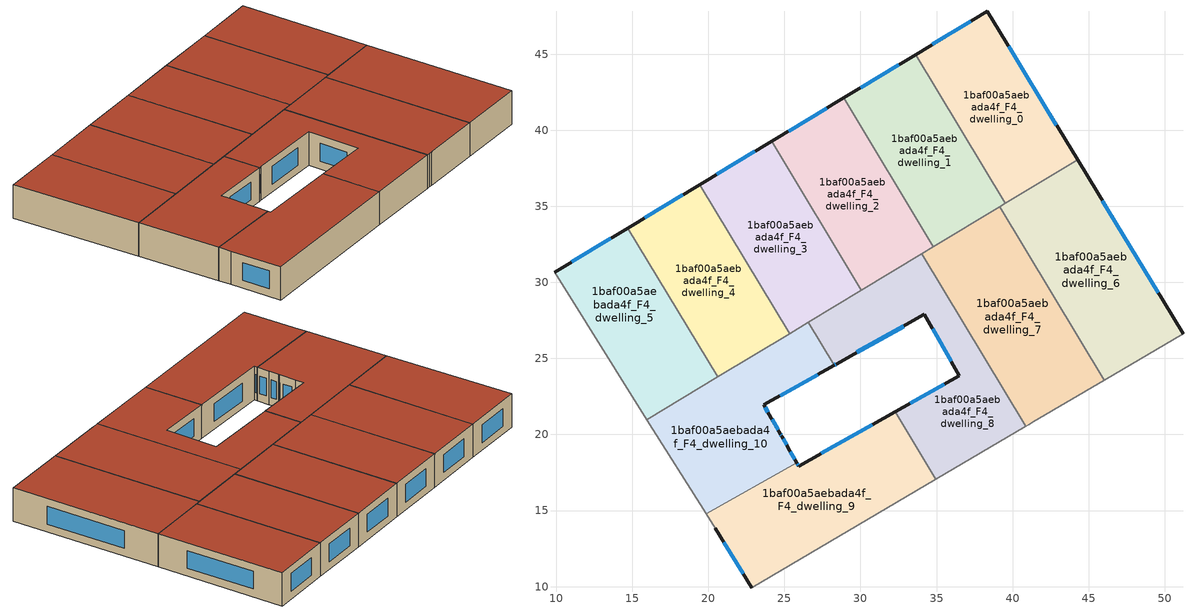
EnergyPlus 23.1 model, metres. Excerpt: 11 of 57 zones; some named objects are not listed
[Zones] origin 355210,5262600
1baf00a5aebada4f_F4_dwelling_0
 floor to 1baf00a5aebada4f_F3_dwelling_0 (EU_floor_Construction): 38.34,47.82 44.27,38.04 39.53,35.19 33.63,44.97 z12
 wall outside (EU_wall_Construction): 44.27,38.04 38.34,47.82 33.63,44.97 z12:15
 wall to 1baf00a5aebada4f_F4_dwelling_1 (EU_wall_Construction): 33.63,44.97 39.53,35.19 z12:15
 wall to 1baf00a5aebada4f_F4_dwelling_6 (EU_wall_Construction): 39.53,35.19 44.27,38.04 z12:15
 window (EU_Window_Construction): 37.23,47.15 34.73,45.64 / 42.88,40.34 39.73,45.52 z12.7:14.3
 roof outside (EU_roof_Construction): 44.27,38.04 38.34,47.82 33.63,44.97 39.53,35.19 z15
1baf00a5aebada4f_F4_dwelling_1
 floor to 1baf00a5aebada4f_F3_dwelling_1 (EU_floor_Construction): 33.63,44.97 39.53,35.19 34.8,32.33 28.9,42.12 z12
 wall outside (EU_wall_Construction): 33.63,44.97 28.9,42.12 z12:15
 wall to 1baf00a5aebada4f_F4_dwelling_2 (EU_wall_Construction): 28.9,42.12 34.8,32.33 z12:15
 wall to 1baf00a5aebada4f_F4_dwelling_7 (EU_wall_Construction): 34.8,32.33 39.16,34.97 z12:15
 wall to 1baf00a5aebada4f_F4_dwelling_6 (EU_wall_Construction): 39.16,34.97 39.53,35.19 z12:15
 window (EU_Window_Construction): 32.52,44.3 30.01,42.79 z12.7:14.3
 roof outside (EU_roof_Construction): 39.53,35.19 33.63,44.97 28.9,42.12 34.8,32.33 z15
1baf00a5aebada4f_F4_dwelling_10
 floor to 1baf00a5aebada4f_F3_dwelling_10 (EU_floor_Construction): 26.57,27.37 28.27,24.55 23.65,21.95 24.01,21.31 24.02,21.3 24.76,19.99 24.8,19.92 24.82,19.88 25.24,19.13 25.26,19.1 25.81,18.14 19.85,14.8 15.97,20.98 z12
 wall outside (EU_wall_Construction): 25.81,18.14 25.26,19.1 25.24,19.13 24.82,19.88 24.8,19.92 24.76,19.99 24.02,21.3 24.01,21.31 23.65,21.95 28.27,24.55 z12:15
 wall to 1baf00a5aebada4f_F4_dwelling_8 (EU_wall_Construction): 28.27,24.55 26.57,27.37 z12:15
 wall to 1baf00a5aebada4f_F4_dwelling_9 (EU_wall_Construction): 19.85,14.8 25.81,18.14 z12:15
 wall adiabatic (EU_wall_Construction): 15.97,20.98 19.85,14.8 z12:15
 wall to 1baf00a5aebada4f_F4_dwelling_4 (EU_wall_Construction): 25.34,26.63 20.61,23.78 z12:15
 wall to 1baf00a5aebada4f_F4_dwelling_5 (EU_wall_Construction): 20.61,23.78 15.97,20.98 z12:15
 wall to 1baf00a5aebada4f_F4_dwelling_3 (EU_wall_Construction): 26.57,27.37 25.34,26.63 z12:15
 window (EU_Window_Construction): 24.73,22.56 27.18,23.94 / 23.92,21.46 23.73,21.8 / 24.58,20.3 24.19,20.99 / 24.79,19.94 24.77,19.98 / 25.14,19.31 24.92,19.71 / 25.68,18.37 25.39,18.87 z12.7:14.3
 roof outside (EU_roof_Construction): 25.81,18.14 25.26,19.1 25.24,19.13 24.82,19.88 24.8,19.92 24.76,19.99 24.02,21.3 24.01,21.31 23.65,21.95 28.27,24.55 26.57,27.37 15.97,20.98 19.85,14.8 z15
1baf00a5aebada4f_F4_dwelling_2
 floor to 1baf00a5aebada4f_F3_dwelling_2 (EU_floor_Construction): 28.9,42.12 34.8,32.33 30.07,29.48 24.17,39.27 z12
 wall outside (EU_wall_Construction): 28.9,42.12 24.17,39.27 z12:15
 wall to 1baf00a5aebada4f_F4_dwelling_3 (EU_wall_Construction): 24.17,39.27 30.07,29.48 z12:15
 wall to 1baf00a5aebada4f_F4_dwelling_8 (EU_wall_Construction): 30.07,29.48 34.02,31.86 z12:15
 wall to 1baf00a5aebada4f_F4_dwelling_7 (EU_wall_Construction): 34.02,31.87 34.8,32.33 z12:15
 window (EU_Window_Construction): 27.79,41.45 25.28,39.94 z12.7:14.3
 roof outside (EU_roof_Construction): 34.8,32.33 28.9,42.12 24.17,39.27 30.07,29.48 z15
1baf00a5aebada4f_F4_dwelling_3
 floor to 1baf00a5aebada4f_F3_dwelling_3 (EU_floor_Construction): 24.17,39.27 30.07,29.48 25.34,26.63 19.44,36.42 z12
 wall outside (EU_wall_Construction): 24.17,39.27 19.44,36.42 z12:15
 wall to 1baf00a5aebada4f_F4_dwelling_4 (EU_wall_Construction): 19.44,36.42 25.34,26.63 z12:15
 wall to 1baf00a5aebada4f_F4_dwelling_8 (EU_wall_Construction): 26.57,27.37 30.07,29.48 z12:15
 window (EU_Window_Construction): 23.06,38.6 20.55,37.09 z12.7:14.3
 roof outside (EU_roof_Construction): 30.07,29.48 24.17,39.27 19.44,36.42 25.34,26.63 z15
1baf00a5aebada4f_F4_dwelling_4
 floor to 1baf00a5aebada4f_F3_dwelling_4 (EU_floor_Construction): 19.44,36.42 25.34,26.63 20.61,23.78 14.71,33.57 z12
 wall outside (EU_wall_Construction): 19.44,36.42 14.71,33.57 z12:15
 wall to 1baf00a5aebada4f_F4_dwelling_5 (EU_wall_Construction): 14.71,33.57 20.61,23.78 z12:15
 window (EU_Window_Construction): 18.33,35.75 15.82,34.24 z12.7:14.3
 roof outside (EU_roof_Construction): 25.34,26.63 19.44,36.42 14.71,33.57 20.61,23.78 z15
1baf00a5aebada4f_F4_dwelling_5
 floor to 1baf00a5aebada4f_F3_dwelling_5 (EU_floor_Construction): 14.71,33.57 20.61,23.78 15.97,20.98 9.89,30.66 z12
 wall outside (EU_wall_Construction): 14.71,33.57 9.89,30.66 z12:15
 wall adiabatic (EU_wall_Construction): 9.89,30.66 15.97,20.98 z12:15
 window (EU_Window_Construction): 13.58,32.89 11.02,31.35 z12.7:14.3
 roof outside (EU_roof_Construction): 20.61,23.78 14.71,33.57 9.89,30.66 15.97,20.98 z15
1baf00a5aebada4f_F4_dwelling_6
 floor to 1baf00a5aebada4f_F3_dwelling_6 (EU_floor_Construction): 44.27,38.04 51.2,26.62 46.03,23.57 39.16,34.97 z12
 wall outside (EU_wall_Construction): 51.2,26.62 44.27,38.04 z12:15
 wall adiabatic (EU_wall_Construction): 46.03,23.57 51.2,26.62 z12:15
 wall to 1baf00a5aebada4f_F4_dwelling_7 (EU_wall_Construction): 39.16,34.97 46.03,23.57 z12:15
 window (EU_Window_Construction): 49.57,29.3 45.9,35.36 z12.7:14.3
 roof outside (EU_roof_Construction): 51.2,26.62 44.27,38.04 39.16,34.97 46.03,23.57 z15
1baf00a5aebada4f_F4_dwelling_7
 floor to 1baf00a5aebada4f_F3_dwelling_7 (EU_floor_Construction): 39.16,34.97 46.03,23.57 41.38,20.83 41.07,20.65 40.86,20.53 34.02,31.87 z12
 wall adiabatic (EU_wall_Construction): 40.86,20.53 41.07,20.65 41.38,20.83 46.03,23.57 z12:15
 wall to 1baf00a5aebada4f_F4_dwelling_8 (EU_wall_Construction): 34.02,31.87 40.86,20.53 z12:15
 roof outside (EU_roof_Construction): 46.03,23.57 39.16,34.97 34.02,31.87 40.86,20.53 41.07,20.65 41.38,20.83 z15
1baf00a5aebada4f_F4_dwelling_8
 floor to 1baf00a5aebada4f_F3_dwelling_8 (EU_floor_Construction): 34.02,31.87 40.86,20.53 34.95,17.05 32.27,21.49 36.49,23.87 34.21,27.89 28.4,24.62 28.27,24.55 26.57,27.37 z12
 wall outside (EU_wall_Construction): 28.27,24.55 28.4,24.62 34.21,27.89 36.49,23.87 32.27,21.49 z12:15
 wall adiabatic (EU_wall_Construction): 34.95,17.05 40.86,20.53 z12:15
 wall to 1baf00a5aebada4f_F4_dwelling_9 (EU_wall_Construction): 32.27,21.49 34.95,17.05 z12:15
 window (EU_Window_Construction): 35.5,23.31 33.26,22.05 / 34.75,26.95 35.96,24.81 / 29.77,25.39 32.85,27.13 / 28.3,24.57 28.37,24.61 z12.7:14.3
 roof outside (EU_roof_Construction): 40.86,20.53 34.02,31.87 26.57,27.37 28.27,24.55 28.4,24.62 34.21,27.89 36.49,23.87 32.27,21.49 34.95,17.05 z15
1baf00a5aebada4f_F4_dwelling_9
 floor to 1baf00a5aebada4f_F3_dwelling_9 (EU_floor_Construction): 32.27,21.49 34.95,17.05 22.86,9.93 20.46,13.83 19.85,14.8 25.81,18.14 25.93,17.93 z12
 wall outside (EU_wall_Construction): 20.46,13.83 22.86,9.93 / 32.27,21.49 25.93,17.93 25.81,18.14 z12:15
 wall adiabatic (EU_wall_Construction): 19.85,14.8 20.46,13.83 / 22.86,9.93 34.95,17.05 z12:15
 window (EU_Window_Construction): 21.02,12.92 22.3,10.84 / 25.9,17.98 25.84,18.09 / 30.79,20.66 27.42,18.76 z12.7:14.3
 roof outside (EU_roof_Construction): 34.95,17.05 32.27,21.49 25.93,17.93 25.81,18.14 19.85,14.8 20.46,13.83 22.86,9.93 z15
[Building]
EU S2 Campaign: North Axis=0; Terrain=City; Solar Distribution=FullExterior
[Site:Location]
Budapest.Ferenc.Liszt.Intl.AP: Latitude=47.437; Longitude=19.256; Time Zone=1; Elevation=185
[SizingPeriod:WeatherFileDays]
AnnualSizingPeriod: Begin Month=1; Begin Day of Month=1; End Month=12; End Day of Month=31; Day of Week for Start Day=Monday; Use Weather File Daylight Saving Period=No; Use Weather File Rain and Snow Indicators=No
[MATERIAL]
EU_InternalMass_Material: Roughness=MediumRough; Thickness=0.1; Conductivity=1; Density=1800; Specific Heat=900; Thermal Absorptance=0.9; Solar Absorptance=0.7; Visible Absorptance=0.7
[MATERIAL:NOMASS] Roughness=MediumRough; Thermal Absorptance=0.9; Solar Absorptance=0.7; Visible Absorptance=0.7
Name | Thermal Resistance
EU_wall_NoMass | 0.832559
EU_roof_NoMass | 1.39638
EU_floor_NoMass | 0.872794
[WINDOWMATERIAL:SIMPLEGLAZINGSYSTEM]
EU_Window_SimpleGlazing: UFactor=2.79869; Solar Heat Gain Coefficient=0.75; Visible Transmittance=0.75
[CONSTRUCTION]
EU_wall_Construction: EU_wall_NoMass
EU_roof_Construction: EU_roof_NoMass
EU_floor_Construction: EU_floor_NoMass
EU_Window_Construction: EU_Window_SimpleGlazing
EU_InternalMass_Construction: EU_InternalMass_Material
[ZONE] Type=1; Multiplier=1; Ceiling Height=autocalculate; Floor Area=autocalculate; Part of Total Floor Area=Yes
Name | Volume
1baf00a5aebada4f_F4_dwelling_0 | 189.356
1baf00a5aebada4f_F4_dwelling_1; 1baf00a5aebada4f_F4_dwelling_2 | 189.358
1baf00a5aebada4f_F4_dwelling_10 | 206.114
1baf00a5aebada4f_F4_dwelling_3 | 189.377
1baf00a5aebada4f_F4_dwelling_4 | 189.367
1baf00a5aebada4f_F4_dwelling_5 | 189.359
1baf00a5aebada4f_F4_dwelling_6 | 239.202
1baf00a5aebada4f_F4_dwelling_7 | 239.116
1baf00a5aebada4f_F4_dwelling_8 | 221.804
1baf00a5aebada4f_F4_dwelling_9 | 229.929
[INTERNALMASS] Construction=EU_InternalMass_Construction
Name | Zone or ZoneList | Surface Area
1baf00a5aebada4f_F4_dwelling_0_EU_InternalMass | 1baf00a5aebada4f_F4_dwelling_0 | 63.1186
1baf00a5aebada4f_F4_dwelling_1_EU_InternalMass | 1baf00a5aebada4f_F4_dwelling_1 | 63.1194
1baf00a5aebada4f_F4_dwelling_2_EU_InternalMass | 1baf00a5aebada4f_F4_dwelling_2 | 63.1194
1baf00a5aebada4f_F4_dwelling_3_EU_InternalMass | 1baf00a5aebada4f_F4_dwelling_3 | 63.1257
1baf00a5aebada4f_F4_dwelling_4_EU_InternalMass | 1baf00a5aebada4f_F4_dwelling_4 | 63.1222
1baf00a5aebada4f_F4_dwelling_5_EU_InternalMass | 1baf00a5aebada4f_F4_dwelling_5 | 63.1197
1baf00a5aebada4f_F4_dwelling_6_EU_InternalMass | 1baf00a5aebada4f_F4_dwelling_6 | 79.7328
1baf00a5aebada4f_F4_dwelling_7_EU_InternalMass | 1baf00a5aebada4f_F4_dwelling_7 | 79.7101
1baf00a5aebada4f_F4_dwelling_8_EU_InternalMass | 1baf00a5aebada4f_F4_dwelling_8 | 73.9345
1baf00a5aebada4f_F4_dwelling_9_EU_InternalMass | 1baf00a5aebada4f_F4_dwelling_9 | 76.6422
1baf00a5aebada4f_F4_dwelling_10_EU_InternalMass | 1baf00a5aebada4f_F4_dwelling_10 | 68.7059
[OTHEREQUIPMENT] Fuel Type=Electricity; Design Level Calculation Method=Watts/Area; Power per Zone Floor Area=1; Fraction Latent=0; Fraction Radiant=0; Fraction Lost=0; Carbon Dioxide Generation Rate=0; EndUse Subcategory=EU_Step8_InternalGains
Name | Zone or ZoneList or Space or SpaceList | Schedule
EU_Step8_InternalGain_1baf00a5aebada4f_F4_dwelling_0_f000 | 1baf00a5aebada4f_F4_dwelling_0 | EU_Step8_GainSchedule_1baf00a5aebada4f_F4_dwelling_0_f000
EU_Step8_InternalGain_1baf00a5aebada4f_F4_dwelling_1_f000 | 1baf00a5aebada4f_F4_dwelling_1 | EU_Step8_GainSchedule_1baf00a5aebada4f_F4_dwelling_1_f000
EU_Step8_InternalGain_1baf00a5aebada4f_F4_dwelling_2_f000 | 1baf00a5aebada4f_F4_dwelling_2 | EU_Step8_GainSchedule_1baf00a5aebada4f_F4_dwelling_2_f000
EU_Step8_InternalGain_1baf00a5aebada4f_F4_dwelling_3_f000 | 1baf00a5aebada4f_F4_dwelling_3 | EU_Step8_GainSchedule_1baf00a5aebada4f_F4_dwelling_3_f000
EU_Step8_InternalGain_1baf00a5aebada4f_F4_dwelling_4_f000 | 1baf00a5aebada4f_F4_dwelling_4 | EU_Step8_GainSchedule_1baf00a5aebada4f_F4_dwelling_4_f000
EU_Step8_InternalGain_1baf00a5aebada4f_F4_dwelling_5_f000 | 1baf00a5aebada4f_F4_dwelling_5 | EU_Step8_GainSchedule_1baf00a5aebada4f_F4_dwelling_5_f000
EU_Step8_InternalGain_1baf00a5aebada4f_F4_dwelling_6_f000 | 1baf00a5aebada4f_F4_dwelling_6 | EU_Step8_GainSchedule_1baf00a5aebada4f_F4_dwelling_6_f000
EU_Step8_InternalGain_1baf00a5aebada4f_F4_dwelling_7_f000 | 1baf00a5aebada4f_F4_dwelling_7 | EU_Step8_GainSchedule_1baf00a5aebada4f_F4_dwelling_7_f000
EU_Step8_InternalGain_1baf00a5aebada4f_F4_dwelling_8_f000 | 1baf00a5aebada4f_F4_dwelling_8 | EU_Step8_GainSchedule_1baf00a5aebada4f_F4_dwelling_8_f000
EU_Step8_InternalGain_1baf00a5aebada4f_F4_dwelling_9_f000 | 1baf00a5aebada4f_F4_dwelling_9 | EU_Step8_GainSchedule_1baf00a5aebada4f_F4_dwelling_9_f000
EU_Step8_InternalGain_1baf00a5aebada4f_F4_dwelling_10_f000 | 1baf00a5aebada4f_F4_dwelling_10 | EU_Step8_GainSchedule_1baf00a5aebada4f_F4_dwelling_10_f000
[ZONEVENTILATION:DESIGNFLOWRATE] Schedule=EU_AlwaysOn; Design Flow Rate Calculation Method=AirChanges/Hour; Air Changes per Hour=0.475469; Ventilation Type=Natural; Fan Pressure Rise=0; Fan Total Efficiency=1; Constant Term Coefficient=1; Temperature Term Coefficient=0; Velocity Term Coefficient=0; Velocity Squared Term Coefficient=0; Minimum Indoor Temperature=-100; Maximum Indoor Temperature=100; Delta Temperature=-100; Minimum Outdoor Temperature=-100; Maximum Outdoor Temperature=100; Maximum Wind Speed=40
Name | Zone or ZoneList or Space or SpaceList
EU_ConstantAir_1baf00a5aebada4f_F4_dwelling_0 | 1baf00a5aebada4f_F4_dwelling_0
EU_ConstantAir_1baf00a5aebada4f_F4_dwelling_1 | 1baf00a5aebada4f_F4_dwelling_1
EU_ConstantAir_1baf00a5aebada4f_F4_dwelling_2 | 1baf00a5aebada4f_F4_dwelling_2
EU_ConstantAir_1baf00a5aebada4f_F4_dwelling_3 | 1baf00a5aebada4f_F4_dwelling_3
EU_ConstantAir_1baf00a5aebada4f_F4_dwelling_4 | 1baf00a5aebada4f_F4_dwelling_4
EU_ConstantAir_1baf00a5aebada4f_F4_dwelling_5 | 1baf00a5aebada4f_F4_dwelling_5
EU_ConstantAir_1baf00a5aebada4f_F4_dwelling_6 | 1baf00a5aebada4f_F4_dwelling_6
EU_ConstantAir_1baf00a5aebada4f_F4_dwelling_7 | 1baf00a5aebada4f_F4_dwelling_7
EU_ConstantAir_1baf00a5aebada4f_F4_dwelling_8 | 1baf00a5aebada4f_F4_dwelling_8
EU_ConstantAir_1baf00a5aebada4f_F4_dwelling_9 | 1baf00a5aebada4f_F4_dwelling_9
EU_ConstantAir_1baf00a5aebada4f_F4_dwelling_10 | 1baf00a5aebada4f_F4_dwelling_10
[HVACTEMPLATE:ZONE:IDEALLOADSAIRSYSTEM] System Availability Schedule=EU_AlwaysOn; Maximum Heating Supply Air Temperature=50; Minimum Cooling Supply Air Temperature=13; Maximum Heating Supply Air Humidity Ratio=0.0156; Minimum Cooling Supply Air Humidity Ratio=0.0077; Heating Limit=NoLimit; Cooling Limit=NoLimit; Heating Availability Schedule=EU_AlwaysOn; Cooling Availability Schedule=EU_CoolingOff; Dehumidification Control Type=ConstantSensibleHeatRatio; Cooling Sensible Heat Ratio=0.7; Dehumidification Setpoint=60; Humidification Control Type=None; Humidification Setpoint=30; Outdoor Air Method=None; Outdoor Air Flow Rate per Person=0.00944; Outdoor Air Flow Rate per Zone Floor Area=0; Outdoor Air Flow Rate per Zone=0; Demand Controlled Ventilation Type=None; Outdoor Air Economizer Type=NoEconomizer; Heat Recovery Type=None; Sensible Heat Recovery Effectiveness=0.7; Latent Heat Recovery Effectiveness=0.65
Name | Template Thermostat
1baf00a5aebada4f_F4_dwelling_0 | EU_HeatOnly_1baf00a5aebada4f_F4_dwelling_0
1baf00a5aebada4f_F4_dwelling_1 | EU_HeatOnly_1baf00a5aebada4f_F4_dwelling_1
1baf00a5aebada4f_F4_dwelling_2 | EU_HeatOnly_1baf00a5aebada4f_F4_dwelling_2
1baf00a5aebada4f_F4_dwelling_3 | EU_HeatOnly_1baf00a5aebada4f_F4_dwelling_3
1baf00a5aebada4f_F4_dwelling_4 | EU_HeatOnly_1baf00a5aebada4f_F4_dwelling_4
1baf00a5aebada4f_F4_dwelling_5 | EU_HeatOnly_1baf00a5aebada4f_F4_dwelling_5
1baf00a5aebada4f_F4_dwelling_6 | EU_HeatOnly_1baf00a5aebada4f_F4_dwelling_6
1baf00a5aebada4f_F4_dwelling_7 | EU_HeatOnly_1baf00a5aebada4f_F4_dwelling_7
1baf00a5aebada4f_F4_dwelling_8 | EU_HeatOnly_1baf00a5aebada4f_F4_dwelling_8
1baf00a5aebada4f_F4_dwelling_9 | EU_HeatOnly_1baf00a5aebada4f_F4_dwelling_9
1baf00a5aebada4f_F4_dwelling_10 | EU_HeatOnly_1baf00a5aebada4f_F4_dwelling_10
[SIZING:ZONE] Zone Cooling Design Supply Air Temperature Input Method=SupplyAirTemperature; Zone Cooling Design Supply Air Temperature=13; Zone Heating Design Supply Air Temperature Input Method=SupplyAirTemperature; Zone Heating Design Supply Air Temperature=50; Zone Cooling Design Supply Air Humidity Ratio=0.008; Zone Heating Design Supply Air Humidity Ratio=0.008; Cooling Design Air Flow Method=DesignDay; Cooling Design Air Flow Rate=0; Cooling Minimum Air Flow per Zone Floor Area=0.000762; Cooling Minimum Air Flow=0; Cooling Minimum Air Flow Fraction=0.2; Heating Design Air Flow Method=DesignDay; Heating Design Air Flow Rate=0; Heating Maximum Air Flow per Zone Floor Area=0.002032; Heating Maximum Air Flow=0.141576; Heating Maximum Air Flow Fraction=0.3; Account for Dedicated Outdoor Air System=No; Dedicated Outdoor Air System Control Strategy=NeutralSupplyAir; Dedicated Outdoor Air Low Setpoint Temperature for Design=autosize; Dedicated Outdoor Air High Setpoint Temperature for Design=autosize; Zone Load Sizing Method=Sensible Load Only No Latent Load; Zone Latent Cooling Design Supply Air Humidity Ratio Input Method=HumidityRatioDifference; Zone Cooling Design Supply Air Humidity Ratio Difference=0.005; Zone Latent Heating Design Supply Air Humidity Ratio Input Method=HumidityRatioDifference; Zone Humidification Design Supply Air Humidity Ratio Difference=0.005
1baf00a5aebada4f_F4_dwelling_0; 1baf00a5aebada4f_F4_dwelling_1; 1baf00a5aebada4f_F4_dwelling_2; 1baf00a5aebada4f_F4_dwelling_3; 1baf00a5aebada4f_F4_dwelling_4; 1baf00a5aebada4f_F4_dwelling_5; 1baf00a5aebada4f_F4_dwelling_6; 1baf00a5aebada4f_F4_dwelling_7; 1baf00a5aebada4f_F4_dwelling_8; 1baf00a5aebada4f_F4_dwelling_9; 1baf00a5aebada4f_F4_dwelling_10
[SCHEDULE:CONSTANT]
Name | Hourly Value
EU_AlwaysOn | 1
EU_CoolingOff | 0
[SCHEDULE:FILE] Column Number=1; Rows to Skip at Top=0; Number of Hours of Data=8760; Column Separator=Comma; Interpolate to Timestep=No; Minutes per Item=60; Adjust Schedule for Daylight Savings=Yes
Name | File
EU_Step8_GainSchedule_1baf00a5aebada4f_F4_dwelling_0_f000 | ../../schedules/1baf00a5aebada4f/1baf00a5aebada4f_F4_dwelling_0_f000_gain.csv
EU_Step8_GainSchedule_1baf00a5aebada4f_F4_dwelling_1_f000 | ../../schedules/1baf00a5aebada4f/1baf00a5aebada4f_F4_dwelling_1_f000_gain.csv
EU_Step8_GainSchedule_1baf00a5aebada4f_F4_dwelling_2_f000 | ../../schedules/1baf00a5aebada4f/1baf00a5aebada4f_F4_dwelling_2_f000_gain.csv
EU_Step8_GainSchedule_1baf00a5aebada4f_F4_dwelling_3_f000 | ../../schedules/1baf00a5aebada4f/1baf00a5aebada4f_F4_dwelling_3_f000_gain.csv
EU_Step8_GainSchedule_1baf00a5aebada4f_F4_dwelling_4_f000 | ../../schedules/1baf00a5aebada4f/1baf00a5aebada4f_F4_dwelling_4_f000_gain.csv
EU_Step8_GainSchedule_1baf00a5aebada4f_F4_dwelling_5_f000 | ../../schedules/1baf00a5aebada4f/1baf00a5aebada4f_F4_dwelling_5_f000_gain.csv
EU_Step8_GainSchedule_1baf00a5aebada4f_F4_dwelling_6_f000 | ../../schedules/1baf00a5aebada4f/1baf00a5aebada4f_F4_dwelling_6_f000_gain.csv
EU_Step8_GainSchedule_1baf00a5aebada4f_F4_dwelling_7_f000 | ../../schedules/1baf00a5aebada4f/1baf00a5aebada4f_F4_dwelling_7_f000_gain.csv
EU_Step8_GainSchedule_1baf00a5aebada4f_F4_dwelling_8_f000 | ../../schedules/1baf00a5aebada4f/1baf00a5aebada4f_F4_dwelling_8_f000_gain.csv
EU_Step8_GainSchedule_1baf00a5aebada4f_F4_dwelling_9_f000 | ../../schedules/1baf00a5aebada4f/1baf00a5aebada4f_F4_dwelling_9_f000_gain.csv
EU_Step8_GainSchedule_1baf00a5aebada4f_F4_dwelling_10_f000 | ../../schedules/1baf00a5aebada4f/1baf00a5aebada4f_F4_dwelling_10_f000_gain.csv
